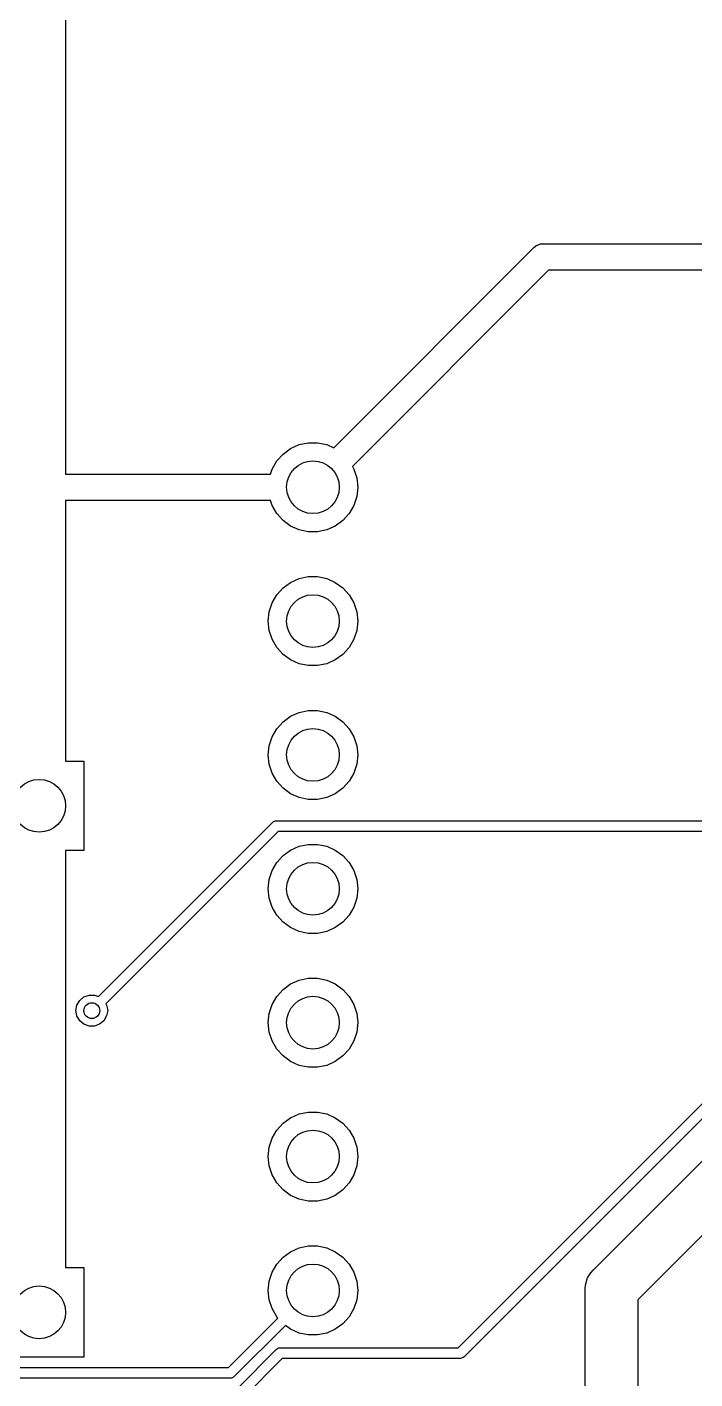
# Model space of a CAD drawing. Extents: x 2.09 to 5.54, y -4.3 to -1.49.
# Drawn here: x 3.711 to 4.211, y -3.72 to -2.71 of the extents above; entities that cross this region are included whole.
import ezdxf

# ---------------------------------------------------------------- set-up
doc = ezdxf.new("R2010")
doc.units = 0
doc.header["$MEASUREMENT"] = 0
doc.layers.add('BLACK', color=7, linetype='CONTINUOUS')

msp = doc.modelspace()

# ---------------------------------------------------------------- linework, layer by layer
at = {"layer": 'BLACK', "linetype": 'CONTINUOUS'}
for p, q in [((3.7402, -2.5774), (3.7402, -3.0441)), ((3.9408, -3.0244), (4.0903, -2.8749)), ((4.0903, -2.8749), (4.0918, -2.8737)), ((4.0918, -2.8737), (4.0953, -2.8722)), ((4.0918, -2.8737), (4.0918, -2.8737)), ((4.0953, -2.8722), (4.0972, -2.872)), ((4.0972, -2.872), (5.1075, -2.872)), ((4.1013, -2.8917), (3.9547, -3.0384)), ((5.1116, -2.8917), (4.1013, -2.8917)), ((4.1346, -3.6388), (4.868, -2.9054)), ((4.8958, -2.9332), (4.1682, -3.6609)), ((4.0338, -3.6969), (4.7807, -2.95)), ((4.7862, -2.9555), (4.0382, -3.7036)), ((3.8981, -3.0343), (3.9028, -3.0291)), ((3.9028, -3.0291), (3.9085, -3.025)), ((3.9085, -3.025), (3.9149, -3.0221)), ((3.9149, -3.0221), (3.9217, -3.0207)), ((3.9217, -3.0207), (3.9287, -3.0207)), ((3.9287, -3.0207), (3.9355, -3.0221)), ((3.9355, -3.0221), (3.9408, -3.0244)), ((3.8946, -3.0403), (3.8981, -3.0343)), ((3.9547, -3.0384), (3.9558, -3.0403)), ((3.7402, -3.0441), (3.8934, -3.0441)), ((3.8934, -3.0441), (3.8946, -3.0403)), ((3.9558, -3.0403), (3.9579, -3.047)), ((3.9579, -3.047), (3.9587, -3.0539)), ((3.9587, -3.0539), (3.9579, -3.0609)), ((3.8934, -3.0638), (3.7402, -3.0638)), ((3.7402, -3.0638), (3.7402, -3.2585)), ((3.8946, -3.0675), (3.8934, -3.0638)), ((3.8981, -3.0736), (3.8946, -3.0675)), ((3.9558, -3.0675), (3.9523, -3.0736)), ((3.9579, -3.0609), (3.9558, -3.0675)), ((3.9028, -3.0788), (3.8981, -3.0736)), ((3.9085, -3.0829), (3.9028, -3.0788)), ((3.9476, -3.0788), (3.9419, -3.0829)), ((3.9523, -3.0736), (3.9476, -3.0788)), ((3.9149, -3.0858), (3.9085, -3.0829)), ((3.9217, -3.0872), (3.9149, -3.0858)), ((3.9287, -3.0872), (3.9217, -3.0872)), ((3.9355, -3.0858), (3.9287, -3.0872)), ((3.9419, -3.0829), (3.9355, -3.0858)), ((3.9149, -3.1221), (3.9217, -3.1207)), ((3.9217, -3.1207), (3.9287, -3.1207)), ((3.9287, -3.1207), (3.9355, -3.1221)), ((3.8981, -3.1343), (3.9028, -3.1291)), ((3.9028, -3.1291), (3.9085, -3.125)), ((3.9085, -3.125), (3.9149, -3.1221)), ((3.9355, -3.1221), (3.9419, -3.125)), ((3.9419, -3.125), (3.9476, -3.1291)), ((3.9476, -3.1291), (3.9523, -3.1343)), ((3.8925, -3.147), (3.8946, -3.1403)), ((3.8946, -3.1403), (3.8981, -3.1343)), ((3.9523, -3.1343), (3.9558, -3.1403)), ((3.9558, -3.1403), (3.9579, -3.147)), ((3.8917, -3.1539), (3.8925, -3.147)), ((3.9579, -3.147), (3.9587, -3.1539)), ((3.8925, -3.1609), (3.8917, -3.1539)), ((3.8946, -3.1675), (3.8925, -3.1609)), ((3.9579, -3.1609), (3.9558, -3.1675)), ((3.9587, -3.1539), (3.9579, -3.1609)), ((3.8981, -3.1736), (3.8946, -3.1675)), ((3.9558, -3.1675), (3.9523, -3.1736)), ((3.9028, -3.1788), (3.8981, -3.1736)), ((3.9085, -3.1829), (3.9028, -3.1788)), ((3.9476, -3.1788), (3.9419, -3.1829)), ((3.9523, -3.1736), (3.9476, -3.1788)), ((3.9149, -3.1858), (3.9085, -3.1829)), ((3.9217, -3.1872), (3.9149, -3.1858)), ((3.9287, -3.1872), (3.9217, -3.1872)), ((3.9355, -3.1858), (3.9287, -3.1872)), ((3.9419, -3.1829), (3.9355, -3.1858)), ((3.9149, -3.2221), (3.9217, -3.2207)), ((3.9217, -3.2207), (3.9287, -3.2207)), ((3.9287, -3.2207), (3.9355, -3.2221)), ((3.8981, -3.2343), (3.9028, -3.2291)), ((3.9028, -3.2291), (3.9085, -3.225)), ((3.9085, -3.225), (3.9149, -3.2221)), ((3.9355, -3.2221), (3.9419, -3.225)), ((3.9419, -3.225), (3.9476, -3.2291)), ((3.9476, -3.2291), (3.9523, -3.2343)), ((3.8925, -3.247), (3.8946, -3.2403)), ((3.8946, -3.2403), (3.8981, -3.2343)), ((3.9523, -3.2343), (3.9558, -3.2403)), ((3.9558, -3.2403), (3.9579, -3.247)), ((3.8917, -3.2539), (3.8925, -3.247)), ((3.9579, -3.247), (3.9587, -3.2539)), ((3.7402, -3.2585), (3.7539, -3.2585)), ((3.7539, -3.2585), (3.7539, -3.3254)), ((3.8925, -3.2609), (3.8917, -3.2539)), ((3.8946, -3.2675), (3.8925, -3.2609)), ((3.9579, -3.2609), (3.9558, -3.2675)), ((3.9587, -3.2539), (3.9579, -3.2609)), ((3.8981, -3.2736), (3.8946, -3.2675)), ((3.9558, -3.2675), (3.9523, -3.2736)), ((3.9028, -3.2788), (3.8981, -3.2736)), ((3.9085, -3.2829), (3.9028, -3.2788)), ((3.9476, -3.2788), (3.9419, -3.2829)), ((3.9523, -3.2736), (3.9476, -3.2788)), ((3.9149, -3.2858), (3.9085, -3.2829)), ((3.9217, -3.2872), (3.9149, -3.2858)), ((3.9287, -3.2872), (3.9217, -3.2872)), ((3.9355, -3.2858), (3.9287, -3.2872)), ((3.9419, -3.2829), (3.9355, -3.2858)), ((3.7648, -3.4343), (3.8949, -3.3043)), ((3.8993, -3.311), (3.7704, -3.4399)), ((3.8949, -3.3043), (3.8955, -3.3038)), ((3.8955, -3.3038), (3.8959, -3.3036)), ((3.8959, -3.3036), (3.8969, -3.3032)), ((3.8969, -3.3032), (3.8976, -3.3031)), ((3.8976, -3.3031), (4.3881, -3.3031)), ((4.3898, -3.311), (3.8993, -3.311)), ((3.9085, -3.325), (3.9149, -3.3221)), ((3.9149, -3.3221), (3.9217, -3.3207)), ((3.9217, -3.3207), (3.9287, -3.3207)), ((3.9287, -3.3207), (3.9355, -3.3221)), ((3.9355, -3.3221), (3.9419, -3.325)), ((3.7539, -3.3254), (3.7402, -3.3254)), ((3.7402, -3.3254), (3.7402, -3.6368)), ((3.8981, -3.3343), (3.9028, -3.3291)), ((3.9028, -3.3291), (3.9085, -3.325)), ((3.9419, -3.325), (3.9476, -3.3291)), ((3.9476, -3.3291), (3.9523, -3.3343)), ((3.8925, -3.347), (3.8946, -3.3403)), ((3.8946, -3.3403), (3.8981, -3.3343)), ((3.9523, -3.3343), (3.9558, -3.3403)), ((3.9558, -3.3403), (3.9579, -3.347)), ((3.8917, -3.3539), (3.8925, -3.347)), ((3.9579, -3.347), (3.9587, -3.3539)), ((3.8925, -3.3609), (3.8917, -3.3539)), ((3.8946, -3.3675), (3.8925, -3.3609)), ((3.9579, -3.3609), (3.9558, -3.3675)), ((3.9587, -3.3539), (3.9579, -3.3609)), ((3.8981, -3.3736), (3.8946, -3.3675)), ((3.9558, -3.3675), (3.9523, -3.3736)), ((3.9028, -3.3788), (3.8981, -3.3736)), ((3.9085, -3.3829), (3.9028, -3.3788)), ((3.9149, -3.3858), (3.9085, -3.3829)), ((3.9419, -3.3829), (3.9355, -3.3858)), ((3.9476, -3.3788), (3.9419, -3.3829)), ((3.9523, -3.3736), (3.9476, -3.3788)), ((3.9217, -3.3872), (3.9149, -3.3858)), ((3.9287, -3.3872), (3.9217, -3.3872)), ((3.9355, -3.3858), (3.9287, -3.3872)), ((3.9085, -3.425), (3.9149, -3.4221)), ((3.9149, -3.4221), (3.9217, -3.4207)), ((3.9217, -3.4207), (3.9287, -3.4207)), ((3.9287, -3.4207), (3.9355, -3.4221)), ((3.9355, -3.4221), (3.9419, -3.425)), ((3.7539, -3.4347), (3.7578, -3.4333)), ((3.7578, -3.4333), (3.7619, -3.4333)), ((3.7619, -3.4333), (3.7648, -3.4343)), ((3.8981, -3.4343), (3.9028, -3.4291)), ((3.9028, -3.4291), (3.9085, -3.425)), ((3.9419, -3.425), (3.9476, -3.4291)), ((3.9476, -3.4291), (3.9523, -3.4343)), ((3.748, -3.4449), (3.7487, -3.4408)), ((3.7487, -3.4408), (3.7508, -3.4373)), ((3.7508, -3.4373), (3.7539, -3.4347)), ((3.7704, -3.4399), (3.7709, -3.4408)), ((3.7709, -3.4408), (3.7717, -3.4449)), ((3.8925, -3.447), (3.8946, -3.4403)), ((3.8946, -3.4403), (3.8981, -3.4343)), ((3.9523, -3.4343), (3.9558, -3.4403)), ((3.9558, -3.4403), (3.9579, -3.447)), ((3.7487, -3.4489), (3.748, -3.4449)), ((3.7508, -3.4525), (3.7487, -3.4489)), ((3.7539, -3.4551), (3.7508, -3.4525)), ((3.7689, -3.4525), (3.7657, -3.4551)), ((3.7709, -3.4489), (3.7689, -3.4525)), ((3.7717, -3.4449), (3.7709, -3.4489)), ((3.8917, -3.4539), (3.8925, -3.447)), ((3.8925, -3.4609), (3.8917, -3.4539)), ((3.9579, -3.447), (3.9587, -3.4539)), ((3.9587, -3.4539), (3.9579, -3.4609)), ((3.7578, -3.4565), (3.7539, -3.4551)), ((3.7619, -3.4565), (3.7578, -3.4565)), ((3.7657, -3.4551), (3.7619, -3.4565)), ((3.8946, -3.4675), (3.8925, -3.4609)), ((3.9579, -3.4609), (3.9558, -3.4675)), ((3.8981, -3.4736), (3.8946, -3.4675)), ((3.9028, -3.4788), (3.8981, -3.4736)), ((3.9523, -3.4736), (3.9476, -3.4788)), ((3.9558, -3.4675), (3.9523, -3.4736)), ((3.9085, -3.4829), (3.9028, -3.4788)), ((3.9149, -3.4858), (3.9085, -3.4829)), ((3.9419, -3.4829), (3.9355, -3.4858)), ((3.9476, -3.4788), (3.9419, -3.4829)), ((3.9217, -3.4872), (3.9149, -3.4858)), ((3.9287, -3.4872), (3.9217, -3.4872)), ((3.9355, -3.4858), (3.9287, -3.4872)), ((3.9085, -3.525), (3.9149, -3.5221)), ((3.9149, -3.5221), (3.9217, -3.5207)), ((3.9217, -3.5207), (3.9287, -3.5207)), ((3.9287, -3.5207), (3.9355, -3.5221)), ((3.9355, -3.5221), (3.9419, -3.525)), ((3.8946, -3.5403), (3.8981, -3.5343)), ((3.8981, -3.5343), (3.9028, -3.5291)), ((3.9028, -3.5291), (3.9085, -3.525)), ((3.9419, -3.525), (3.9476, -3.5291)), ((3.9476, -3.5291), (3.9523, -3.5343)), ((3.9523, -3.5343), (3.9558, -3.5403)), ((3.8925, -3.547), (3.8946, -3.5403)), ((3.9558, -3.5403), (3.9579, -3.547)), ((3.8917, -3.5539), (3.8925, -3.547)), ((3.8925, -3.5609), (3.8917, -3.5539)), ((3.9579, -3.547), (3.9587, -3.5539)), ((3.9587, -3.5539), (3.9579, -3.5609)), ((3.8946, -3.5675), (3.8925, -3.5609)), ((3.9579, -3.5609), (3.9558, -3.5675)), ((3.8981, -3.5736), (3.8946, -3.5675)), ((3.9028, -3.5788), (3.8981, -3.5736)), ((3.9523, -3.5736), (3.9476, -3.5788)), ((3.9558, -3.5675), (3.9523, -3.5736)), ((3.9085, -3.5829), (3.9028, -3.5788)), ((3.9149, -3.5858), (3.9085, -3.5829)), ((3.9419, -3.5829), (3.9355, -3.5858)), ((3.9476, -3.5788), (3.9419, -3.5829)), ((3.9217, -3.5872), (3.9149, -3.5858)), ((3.9287, -3.5872), (3.9217, -3.5872)), ((3.9355, -3.5858), (3.9287, -3.5872)), ((3.9028, -3.6291), (3.9085, -3.625)), ((3.9085, -3.625), (3.9149, -3.6221)), ((3.9149, -3.6221), (3.9217, -3.6207)), ((3.9217, -3.6207), (3.9287, -3.6207)), ((3.9287, -3.6207), (3.9355, -3.6221)), ((3.9355, -3.6221), (3.9419, -3.625)), ((3.9419, -3.625), (3.9476, -3.6291)), ((3.8946, -3.6403), (3.8981, -3.6343)), ((3.8981, -3.6343), (3.9028, -3.6291)), ((3.9476, -3.6291), (3.9523, -3.6343)), ((3.9523, -3.6343), (3.9558, -3.6403)), ((3.7402, -3.6368), (3.7539, -3.6368)), ((3.7539, -3.6368), (3.7539, -3.7037)), ((3.8925, -3.647), (3.8946, -3.6403)), ((3.9558, -3.6403), (3.9579, -3.647)), ((4.129, -3.6501), (4.1303, -3.6452)), ((4.1303, -3.6452), (4.1306, -3.6446)), ((4.1306, -3.6446), (4.1329, -3.6407)), ((4.1329, -3.6407), (4.1346, -3.6388)), ((4.1329, -3.6407), (4.1329, -3.6407)), ((3.8917, -3.6539), (3.8925, -3.647)), ((3.8925, -3.6609), (3.8917, -3.6539)), ((3.9579, -3.647), (3.9587, -3.6539)), ((3.9587, -3.6539), (3.9579, -3.6609)), ((4.1288, -3.6527), (4.129, -3.6501)), ((4.1288, -4.1316), (4.1288, -3.6527)), ((4.129, -3.6501), (4.129, -3.6501)), ((3.8946, -3.6675), (3.8925, -3.6609)), ((3.9579, -3.6609), (3.9558, -3.6675)), ((4.1682, -3.6609), (4.1682, -4.1316)), ((3.862, -3.7116), (3.899, -3.6746)), ((3.8981, -3.6736), (3.8946, -3.6675)), ((3.899, -3.6746), (3.8981, -3.6736)), ((3.9523, -3.6736), (3.9476, -3.6788)), ((3.9558, -3.6675), (3.9523, -3.6736)), ((3.9046, -3.6801), (3.8664, -3.7183)), ((3.9085, -3.6829), (3.9046, -3.6801)), ((3.9149, -3.6858), (3.9085, -3.6829)), ((3.9217, -3.6872), (3.9149, -3.6858)), ((3.9355, -3.6858), (3.9287, -3.6872)), ((3.9419, -3.6829), (3.9355, -3.6858)), ((3.9476, -3.6788), (3.9419, -3.6829)), ((3.9287, -3.6872), (3.9217, -3.6872)), ((3.7539, -3.7037), (3.687, -3.7037)), ((3.8685, -3.7274), (3.8978, -3.698)), ((3.9022, -3.7047), (3.8729, -3.7341)), ((3.8978, -3.698), (3.8984, -3.6975)), ((3.8984, -3.6975), (3.8988, -3.6973)), ((3.8988, -3.6973), (3.8998, -3.6969)), ((3.8998, -3.6969), (3.9006, -3.6969)), ((3.9006, -3.6969), (4.0338, -3.6969)), ((4.0354, -3.7047), (3.9022, -3.7047)), ((4.0362, -3.7046), (4.0354, -3.7047)), ((4.0376, -3.7041), (4.0362, -3.7046)), ((4.0382, -3.7036), (4.0376, -3.7041)), ((3.4022, -3.7116), (3.862, -3.7116)), ((3.8636, -3.7195), (3.4006, -3.7195)), ((3.8643, -3.7194), (3.8636, -3.7195)), ((3.8658, -3.7188), (3.8643, -3.7194)), ((3.8664, -3.7183), (3.8658, -3.7188))]:
    msp.add_line(p, q, dxfattribs=at)
at = {"layer": 'BLACK'}
for centre, radius in [((3.9252, -3.0539), 0.0197), ((3.9252, -3.1539), 0.0197), ((3.9252, -3.2539), 0.0197), ((3.7205, -3.2919), 0.0197), ((3.9252, -3.3539), 0.0197), ((3.7598, -3.4449), 0.00591), ((3.9252, -3.4539), 0.0197), ((3.9252, -3.5539), 0.0197), ((3.9252, -3.6539), 0.0197), ((3.7205, -3.6703), 0.0197)]:
    msp.add_circle(centre, radius, dxfattribs=at)

doc.saveas('drawing.dxf')
